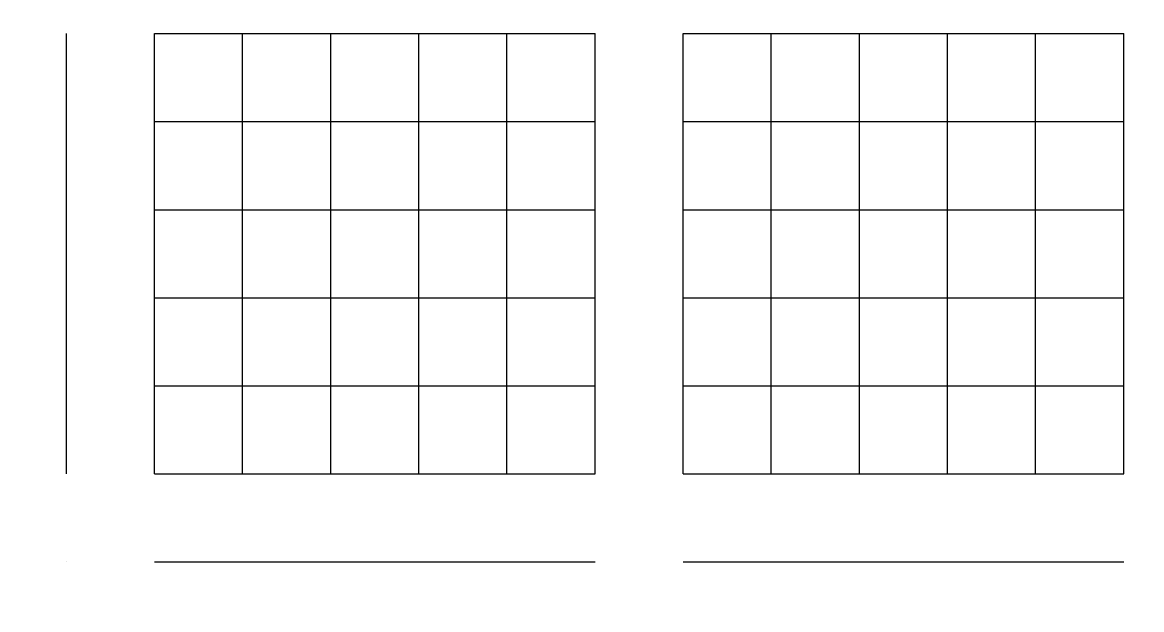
# Model space of a CAD drawing. Header units: millimetres. Extents: x 6 to 745025, y -1528 to 119936.
# Drawn here: x 180.164 to 180.701, y 110.016 to 110.298 of the extents above; entities that cross this region are included whole.
import ezdxf

# ---------------------------------------------------------------- set-up
doc = ezdxf.new("R2010")
doc.units = ezdxf.units.MM
doc.header["$MEASUREMENT"] = 0
doc.layers.get('0').update_dxf_attribs({"linetype": 'CONTINUOUS'})

msp = doc.modelspace()

# ---------------------------------------------------------------- linework, layer by layer
at = {"color": 0, "linetype": 'Continuous', "lineweight": 25, "true_color": 0x000001}
for p, q in [((180.18477, 110.29244), (180.18477, 110.29244)), ((180.18477, 110.29244), (180.18477, 110.29244)), ((180.18477, 110.29244), (180.18477, 110.29244)), ((180.18477, 110.29244), (180.18477, 110.29244)), ((180.18477, 110.29244), (180.18477, 110.29244)), ((180.18477, 110.29244), (180.18477, 110.29244)), ((180.18477, 110.29244), (180.18477, 110.29244)), ((180.18477, 110.25011), (180.18477, 110.25011)), ((180.18477, 110.25011), (180.18477, 110.25011)), ((180.18477, 110.25011), (180.18477, 110.25011)), ((180.18477, 110.25011), (180.18477, 110.25011)), ((180.18477, 110.25011), (180.18477, 110.25011)), ((180.18477, 110.25011), (180.18477, 110.25011)), ((180.18477, 110.25011), (180.18477, 110.25011)), ((180.18477, 110.20778), (180.18477, 110.20778)), ((180.18477, 110.20778), (180.18477, 110.20778)), ((180.18477, 110.20778), (180.18477, 110.20778)), ((180.18477, 110.20778), (180.18477, 110.20778)), ((180.18477, 110.20778), (180.18477, 110.20778)), ((180.18477, 110.20778), (180.18477, 110.20778)), ((180.18477, 110.20778), (180.18477, 110.20778)), ((180.18477, 110.16544), (180.18477, 110.16544)), ((180.18477, 110.16544), (180.18477, 110.16544)), ((180.18477, 110.16544), (180.18477, 110.16544)), ((180.18477, 110.16544), (180.18477, 110.16544)), ((180.18477, 110.16544), (180.18477, 110.16544)), ((180.18477, 110.16544), (180.18477, 110.16544)), ((180.18477, 110.16544), (180.18477, 110.16544)), ((180.18477, 110.12311), (180.18477, 110.12311)), ((180.18477, 110.12311), (180.18477, 110.12311)), ((180.18477, 110.12311), (180.18477, 110.12311)), ((180.18477, 110.12311), (180.18477, 110.12311)), ((180.18477, 110.12311), (180.18477, 110.12311)), ((180.18477, 110.12311), (180.18477, 110.12311)), ((180.18477, 110.12311), (180.18477, 110.12311)), ((180.18477, 110.08078), (180.18477, 110.08078)), ((180.18477, 110.08078), (180.18477, 110.08078)), ((180.18477, 110.08078), (180.18477, 110.08078)), ((180.18477, 110.08078), (180.18477, 110.08078)), ((180.18477, 110.08078), (180.18477, 110.08078)), ((180.18477, 110.08078), (180.18477, 110.08078)), ((180.18477, 110.08078), (180.18477, 110.08078)), ((180.18477, 110.08078), (180.18477, 110.08078)), ((180.18477, 110.03844), (180.18477, 110.03844)), ((180.18477, 110.03844), (180.18477, 110.03844)), ((180.18477, 110.03844), (180.18477, 110.03844)), ((180.18477, 110.03844), (180.18477, 110.03844)), ((180.18477, 110.03844), (180.18477, 110.03844)), ((180.18477, 110.03844), (180.18477, 110.03844)), ((180.18477, 110.03844), (180.18477, 110.03844)), ((180.18477, 110.03844), (180.18477, 110.03844)), ((180.18477, 110.03844), (180.18477, 110.03844)), ((180.18477, 110.03844), (180.18477, 110.03844)), ((180.18477, 110.03844), (180.18477, 110.03844)), ((180.18477, 110.03844), (180.18477, 110.03844)), ((180.18477, 110.03844), (180.18477, 110.03844)), ((180.18477, 110.03844), (180.18477, 110.03844)), ((180.22711, 110.03844), (180.22711, 110.03844)), ((180.22711, 110.03844), (180.22711, 110.03844)), ((180.22711, 110.03844), (180.22711, 110.03844)), ((180.22711, 110.03844), (180.22711, 110.03844)), ((180.22711, 110.03844), (180.22711, 110.03844)), ((180.22711, 110.03844), (180.22711, 110.03844)), ((180.22711, 110.03844), (180.22711, 110.03844)), ((180.22711, 110.03844), (180.22711, 110.03844)), ((180.26944, 110.03844), (180.26944, 110.03844)), ((180.26944, 110.03844), (180.26944, 110.03844)), ((180.26944, 110.03844), (180.26944, 110.03844)), ((180.26944, 110.03844), (180.26944, 110.03844)), ((180.26944, 110.03844), (180.26944, 110.03844)), ((180.26944, 110.03844), (180.26944, 110.03844)), ((180.26944, 110.03844), (180.26944, 110.03844)), ((180.31177, 110.03844), (180.31177, 110.03844)), ((180.31177, 110.03844), (180.31177, 110.03844)), ((180.31177, 110.03844), (180.31177, 110.03844)), ((180.31177, 110.03844), (180.31177, 110.03844)), ((180.31177, 110.03844), (180.31177, 110.03844)), ((180.31177, 110.03844), (180.31177, 110.03844)), ((180.31177, 110.03844), (180.31177, 110.03844)), ((180.35411, 110.03844), (180.35411, 110.03844)), ((180.35411, 110.03844), (180.35411, 110.03844)), ((180.35411, 110.03844), (180.35411, 110.03844)), ((180.35411, 110.03844), (180.35411, 110.03844)), ((180.35411, 110.03844), (180.35411, 110.03844)), ((180.35411, 110.03844), (180.35411, 110.03844)), ((180.35411, 110.03844), (180.35411, 110.03844)), ((180.39644, 110.03844), (180.39644, 110.03844)), ((180.39644, 110.03844), (180.39644, 110.03844)), ((180.39644, 110.03844), (180.39644, 110.03844)), ((180.39644, 110.03844), (180.39644, 110.03844)), ((180.39644, 110.03844), (180.39644, 110.03844)), ((180.39644, 110.03844), (180.39644, 110.03844)), ((180.39644, 110.03844), (180.39644, 110.03844)), ((180.43877, 110.03844), (180.43877, 110.03844)), ((180.43877, 110.03844), (180.43877, 110.03844)), ((180.43877, 110.03844), (180.43877, 110.03844)), ((180.43877, 110.03844), (180.43877, 110.03844)), ((180.43877, 110.03844), (180.43877, 110.03844)), ((180.43877, 110.03844), (180.43877, 110.03844)), ((180.43877, 110.03844), (180.43877, 110.03844)), ((180.48111, 110.03844), (180.48111, 110.03844)), ((180.48111, 110.03844), (180.48111, 110.03844)), ((180.48111, 110.03844), (180.48111, 110.03844)), ((180.48111, 110.03844), (180.48111, 110.03844)), ((180.48111, 110.03844), (180.48111, 110.03844)), ((180.48111, 110.03844), (180.48111, 110.03844)), ((180.48111, 110.03844), (180.48111, 110.03844)), ((180.48111, 110.03844), (180.48111, 110.03844)), ((180.52344, 110.03844), (180.52344, 110.03844)), ((180.52344, 110.03844), (180.52344, 110.03844)), ((180.52344, 110.03844), (180.52344, 110.03844)), ((180.52344, 110.03844), (180.52344, 110.03844)), ((180.52344, 110.03844), (180.52344, 110.03844)), ((180.52344, 110.03844), (180.52344, 110.03844)), ((180.52344, 110.03844), (180.52344, 110.03844)), ((180.56577, 110.03844), (180.56577, 110.03844)), ((180.56577, 110.03844), (180.56577, 110.03844)), ((180.56577, 110.03844), (180.56577, 110.03844)), ((180.56577, 110.03844), (180.56577, 110.03844)), ((180.56577, 110.03844), (180.56577, 110.03844)), ((180.56577, 110.03844), (180.56577, 110.03844)), ((180.56577, 110.03844), (180.56577, 110.03844)), ((180.60811, 110.03844), (180.60811, 110.03844)), ((180.60811, 110.03844), (180.60811, 110.03844)), ((180.60811, 110.03844), (180.60811, 110.03844)), ((180.60811, 110.03844), (180.60811, 110.03844)), ((180.60811, 110.03844), (180.60811, 110.03844)), ((180.60811, 110.03844), (180.60811, 110.03844)), ((180.60811, 110.03844), (180.60811, 110.03844)), ((180.65044, 110.03844), (180.65044, 110.03844)), ((180.65044, 110.03844), (180.65044, 110.03844)), ((180.65044, 110.03844), (180.65044, 110.03844)), ((180.65044, 110.03844), (180.65044, 110.03844)), ((180.65044, 110.03844), (180.65044, 110.03844)), ((180.65044, 110.03844), (180.65044, 110.03844)), ((180.65044, 110.03844), (180.65044, 110.03844)), ((180.69277, 110.03844), (180.69277, 110.03844)), ((180.69277, 110.03844), (180.69277, 110.03844)), ((180.69277, 110.03844), (180.69277, 110.03844)), ((180.69277, 110.03844), (180.69277, 110.03844)), ((180.69277, 110.03844), (180.69277, 110.03844)), ((180.69277, 110.03844), (180.69277, 110.03844)), ((180.69277, 110.03844), (180.69277, 110.03844))]:
    msp.add_line(p, q, dxfattribs=at)
for points in [[(180.18477, 110.08078), (180.18477, 110.12311), (180.18477, 110.16544), (180.18477, 110.20778), (180.18477, 110.25011), (180.18477, 110.29244)], [(180.18477, 110.08078), (180.18477, 110.12311), (180.18477, 110.16544), (180.18477, 110.20778), (180.18477, 110.25011), (180.18477, 110.29244)], [(180.18477, 110.08078), (180.18477, 110.12311), (180.18477, 110.16544), (180.18477, 110.20778), (180.18477, 110.25011), (180.18477, 110.29244)], [(180.18477, 110.08078), (180.18477, 110.12311), (180.18477, 110.16544), (180.18477, 110.20778), (180.18477, 110.25011), (180.18477, 110.29244)], [(180.18477, 110.08078), (180.18477, 110.12311), (180.18477, 110.16544), (180.18477, 110.20778), (180.18477, 110.25011), (180.18477, 110.29244)], [(180.18477, 110.08078), (180.18477, 110.12311), (180.18477, 110.16544), (180.18477, 110.20778), (180.18477, 110.25011), (180.18477, 110.29244)], [(180.18477, 110.08078), (180.18477, 110.12311), (180.18477, 110.16544), (180.18477, 110.20778), (180.18477, 110.25011), (180.18477, 110.29244)], [(180.22711, 110.29244), (180.26944, 110.29244), (180.31177, 110.29244), (180.35411, 110.29244), (180.39644, 110.29244), (180.43877, 110.29244)], [(180.22711, 110.29244), (180.26944, 110.29244), (180.31177, 110.29244), (180.35411, 110.29244), (180.39644, 110.29244), (180.43877, 110.29244)], [(180.22711, 110.29244), (180.26944, 110.29244), (180.31177, 110.29244), (180.35411, 110.29244), (180.39644, 110.29244), (180.43877, 110.29244)], [(180.22711, 110.29244), (180.26944, 110.29244), (180.31177, 110.29244), (180.35411, 110.29244), (180.39644, 110.29244), (180.43877, 110.29244)], [(180.22711, 110.29244), (180.26944, 110.29244), (180.31177, 110.29244), (180.35411, 110.29244), (180.39644, 110.29244), (180.43877, 110.29244)], [(180.22711, 110.29244), (180.26944, 110.29244), (180.31177, 110.29244), (180.35411, 110.29244), (180.39644, 110.29244), (180.43877, 110.29244)], [(180.22711, 110.29244), (180.26944, 110.29244), (180.31177, 110.29244), (180.35411, 110.29244), (180.39644, 110.29244), (180.43877, 110.29244)], [(180.22711, 110.08078), (180.22711, 110.12311), (180.22711, 110.16544), (180.22711, 110.20778), (180.22711, 110.25011), (180.22711, 110.29244)], [(180.22711, 110.08078), (180.22711, 110.12311), (180.22711, 110.16544), (180.22711, 110.20778), (180.22711, 110.25011), (180.22711, 110.29244)], [(180.22711, 110.08078), (180.22711, 110.12311), (180.22711, 110.16544), (180.22711, 110.20778), (180.22711, 110.25011), (180.22711, 110.29244)], [(180.22711, 110.08078), (180.22711, 110.12311), (180.22711, 110.16544), (180.22711, 110.20778), (180.22711, 110.25011), (180.22711, 110.29244)], [(180.22711, 110.08078), (180.22711, 110.12311), (180.22711, 110.16544), (180.22711, 110.20778), (180.22711, 110.25011), (180.22711, 110.29244)], [(180.22711, 110.08078), (180.22711, 110.12311), (180.22711, 110.16544), (180.22711, 110.20778), (180.22711, 110.25011), (180.22711, 110.29244)], [(180.22711, 110.08078), (180.22711, 110.12311), (180.22711, 110.16544), (180.22711, 110.20778), (180.22711, 110.25011), (180.22711, 110.29244)], [(180.22711, 110.08078), (180.22711, 110.12311), (180.22711, 110.16544), (180.22711, 110.20778), (180.22711, 110.25011), (180.22711, 110.29244)], [(180.26944, 110.08078), (180.26944, 110.12311), (180.26944, 110.16544), (180.26944, 110.20778), (180.26944, 110.25011), (180.26944, 110.29244)], [(180.26944, 110.08078), (180.26944, 110.12311), (180.26944, 110.16544), (180.26944, 110.20778), (180.26944, 110.25011), (180.26944, 110.29244)], [(180.26944, 110.08078), (180.26944, 110.12311), (180.26944, 110.16544), (180.26944, 110.20778), (180.26944, 110.25011), (180.26944, 110.29244)], [(180.26944, 110.08078), (180.26944, 110.12311), (180.26944, 110.16544), (180.26944, 110.20778), (180.26944, 110.25011), (180.26944, 110.29244)], [(180.26944, 110.08078), (180.26944, 110.12311), (180.26944, 110.16544), (180.26944, 110.20778), (180.26944, 110.25011), (180.26944, 110.29244)], [(180.26944, 110.08078), (180.26944, 110.12311), (180.26944, 110.16544), (180.26944, 110.20778), (180.26944, 110.25011), (180.26944, 110.29244)], [(180.26944, 110.08078), (180.26944, 110.12311), (180.26944, 110.16544), (180.26944, 110.20778), (180.26944, 110.25011), (180.26944, 110.29244)], [(180.31177, 110.08078), (180.31177, 110.12311), (180.31177, 110.16544), (180.31177, 110.20778), (180.31177, 110.25011), (180.31177, 110.29244)], [(180.31177, 110.08078), (180.31177, 110.12311), (180.31177, 110.16544), (180.31177, 110.20778), (180.31177, 110.25011), (180.31177, 110.29244)], [(180.31177, 110.08078), (180.31177, 110.12311), (180.31177, 110.16544), (180.31177, 110.20778), (180.31177, 110.25011), (180.31177, 110.29244)], [(180.31177, 110.08078), (180.31177, 110.12311), (180.31177, 110.16544), (180.31177, 110.20778), (180.31177, 110.25011), (180.31177, 110.29244)], [(180.31177, 110.08078), (180.31177, 110.12311), (180.31177, 110.16544), (180.31177, 110.20778), (180.31177, 110.25011), (180.31177, 110.29244)], [(180.31177, 110.08078), (180.31177, 110.12311), (180.31177, 110.16544), (180.31177, 110.20778), (180.31177, 110.25011), (180.31177, 110.29244)], [(180.31177, 110.08078), (180.31177, 110.12311), (180.31177, 110.16544), (180.31177, 110.20778), (180.31177, 110.25011), (180.31177, 110.29244)], [(180.35411, 110.08078), (180.35411, 110.12311), (180.35411, 110.16544), (180.35411, 110.20778), (180.35411, 110.25011), (180.35411, 110.29244)], [(180.35411, 110.08078), (180.35411, 110.12311), (180.35411, 110.16544), (180.35411, 110.20778), (180.35411, 110.25011), (180.35411, 110.29244)], [(180.35411, 110.08078), (180.35411, 110.12311), (180.35411, 110.16544), (180.35411, 110.20778), (180.35411, 110.25011), (180.35411, 110.29244)], [(180.35411, 110.08078), (180.35411, 110.12311), (180.35411, 110.16544), (180.35411, 110.20778), (180.35411, 110.25011), (180.35411, 110.29244)], [(180.35411, 110.08078), (180.35411, 110.12311), (180.35411, 110.16544), (180.35411, 110.20778), (180.35411, 110.25011), (180.35411, 110.29244)], [(180.35411, 110.08078), (180.35411, 110.12311), (180.35411, 110.16544), (180.35411, 110.20778), (180.35411, 110.25011), (180.35411, 110.29244)], [(180.35411, 110.08078), (180.35411, 110.12311), (180.35411, 110.16544), (180.35411, 110.20778), (180.35411, 110.25011), (180.35411, 110.29244)], [(180.39644, 110.08078), (180.39644, 110.12311), (180.39644, 110.16544), (180.39644, 110.20778), (180.39644, 110.25011), (180.39644, 110.29244)], [(180.39644, 110.08078), (180.39644, 110.12311), (180.39644, 110.16544), (180.39644, 110.20778), (180.39644, 110.25011), (180.39644, 110.29244)], [(180.39644, 110.08078), (180.39644, 110.12311), (180.39644, 110.16544), (180.39644, 110.20778), (180.39644, 110.25011), (180.39644, 110.29244)], [(180.39644, 110.08078), (180.39644, 110.12311), (180.39644, 110.16544), (180.39644, 110.20778), (180.39644, 110.25011), (180.39644, 110.29244)], [(180.39644, 110.08078), (180.39644, 110.12311), (180.39644, 110.16544), (180.39644, 110.20778), (180.39644, 110.25011), (180.39644, 110.29244)], [(180.39644, 110.08078), (180.39644, 110.12311), (180.39644, 110.16544), (180.39644, 110.20778), (180.39644, 110.25011), (180.39644, 110.29244)], [(180.39644, 110.08078), (180.39644, 110.12311), (180.39644, 110.16544), (180.39644, 110.20778), (180.39644, 110.25011), (180.39644, 110.29244)], [(180.43877, 110.08078), (180.43877, 110.12311), (180.43877, 110.16544), (180.43877, 110.20778), (180.43877, 110.25011), (180.43877, 110.29244)], [(180.43877, 110.08078), (180.43877, 110.12311), (180.43877, 110.16544), (180.43877, 110.20778), (180.43877, 110.25011), (180.43877, 110.29244)], [(180.43877, 110.08078), (180.43877, 110.12311), (180.43877, 110.16544), (180.43877, 110.20778), (180.43877, 110.25011), (180.43877, 110.29244)], [(180.43877, 110.08078), (180.43877, 110.12311), (180.43877, 110.16544), (180.43877, 110.20778), (180.43877, 110.25011), (180.43877, 110.29244)], [(180.43877, 110.08078), (180.43877, 110.12311), (180.43877, 110.16544), (180.43877, 110.20778), (180.43877, 110.25011), (180.43877, 110.29244)], [(180.43877, 110.08078), (180.43877, 110.12311), (180.43877, 110.16544), (180.43877, 110.20778), (180.43877, 110.25011), (180.43877, 110.29244)], [(180.43877, 110.08078), (180.43877, 110.12311), (180.43877, 110.16544), (180.43877, 110.20778), (180.43877, 110.25011), (180.43877, 110.29244)], [(180.48111, 110.29244), (180.52344, 110.29244), (180.56577, 110.29244), (180.60811, 110.29244), (180.65044, 110.29244), (180.69277, 110.29244)], [(180.48111, 110.29244), (180.52344, 110.29244), (180.56577, 110.29244), (180.60811, 110.29244), (180.65044, 110.29244), (180.69277, 110.29244)], [(180.48111, 110.29244), (180.52344, 110.29244), (180.56577, 110.29244), (180.60811, 110.29244), (180.65044, 110.29244), (180.69277, 110.29244)], [(180.48111, 110.29244), (180.52344, 110.29244), (180.56577, 110.29244), (180.60811, 110.29244), (180.65044, 110.29244), (180.69277, 110.29244)], [(180.48111, 110.29244), (180.52344, 110.29244), (180.56577, 110.29244), (180.60811, 110.29244), (180.65044, 110.29244), (180.69277, 110.29244)], [(180.48111, 110.29244), (180.52344, 110.29244), (180.56577, 110.29244), (180.60811, 110.29244), (180.65044, 110.29244), (180.69277, 110.29244)], [(180.48111, 110.29244), (180.52344, 110.29244), (180.56577, 110.29244), (180.60811, 110.29244), (180.65044, 110.29244), (180.69277, 110.29244)], [(180.48111, 110.08078), (180.48111, 110.12311), (180.48111, 110.16544), (180.48111, 110.20778), (180.48111, 110.25011), (180.48111, 110.29244)], [(180.48111, 110.08078), (180.48111, 110.12311), (180.48111, 110.16544), (180.48111, 110.20778), (180.48111, 110.25011), (180.48111, 110.29244)], [(180.48111, 110.08078), (180.48111, 110.12311), (180.48111, 110.16544), (180.48111, 110.20778), (180.48111, 110.25011), (180.48111, 110.29244)], [(180.48111, 110.08078), (180.48111, 110.12311), (180.48111, 110.16544), (180.48111, 110.20778), (180.48111, 110.25011), (180.48111, 110.29244)], [(180.48111, 110.08078), (180.48111, 110.12311), (180.48111, 110.16544), (180.48111, 110.20778), (180.48111, 110.25011), (180.48111, 110.29244)], [(180.48111, 110.08078), (180.48111, 110.12311), (180.48111, 110.16544), (180.48111, 110.20778), (180.48111, 110.25011), (180.48111, 110.29244)], [(180.48111, 110.08078), (180.48111, 110.12311), (180.48111, 110.16544), (180.48111, 110.20778), (180.48111, 110.25011), (180.48111, 110.29244)], [(180.48111, 110.08078), (180.48111, 110.12311), (180.48111, 110.16544), (180.48111, 110.20778), (180.48111, 110.25011), (180.48111, 110.29244)], [(180.52344, 110.08078), (180.52344, 110.12311), (180.52344, 110.16544), (180.52344, 110.20778), (180.52344, 110.25011), (180.52344, 110.29244)], [(180.52344, 110.08078), (180.52344, 110.12311), (180.52344, 110.16544), (180.52344, 110.20778), (180.52344, 110.25011), (180.52344, 110.29244)], [(180.52344, 110.08078), (180.52344, 110.12311), (180.52344, 110.16544), (180.52344, 110.20778), (180.52344, 110.25011), (180.52344, 110.29244)], [(180.52344, 110.08078), (180.52344, 110.12311), (180.52344, 110.16544), (180.52344, 110.20778), (180.52344, 110.25011), (180.52344, 110.29244)], [(180.52344, 110.08078), (180.52344, 110.12311), (180.52344, 110.16544), (180.52344, 110.20778), (180.52344, 110.25011), (180.52344, 110.29244)], [(180.52344, 110.08078), (180.52344, 110.12311), (180.52344, 110.16544), (180.52344, 110.20778), (180.52344, 110.25011), (180.52344, 110.29244)], [(180.52344, 110.08078), (180.52344, 110.12311), (180.52344, 110.16544), (180.52344, 110.20778), (180.52344, 110.25011), (180.52344, 110.29244)], [(180.56577, 110.08078), (180.56577, 110.12311), (180.56577, 110.16544), (180.56577, 110.20778), (180.56577, 110.25011), (180.56577, 110.29244)], [(180.56577, 110.08078), (180.56577, 110.12311), (180.56577, 110.16544), (180.56577, 110.20778), (180.56577, 110.25011), (180.56577, 110.29244)], [(180.56577, 110.08078), (180.56577, 110.12311), (180.56577, 110.16544), (180.56577, 110.20778), (180.56577, 110.25011), (180.56577, 110.29244)], [(180.56577, 110.08078), (180.56577, 110.12311), (180.56577, 110.16544), (180.56577, 110.20778), (180.56577, 110.25011), (180.56577, 110.29244)], [(180.56577, 110.08078), (180.56577, 110.12311), (180.56577, 110.16544), (180.56577, 110.20778), (180.56577, 110.25011), (180.56577, 110.29244)], [(180.56577, 110.08078), (180.56577, 110.12311), (180.56577, 110.16544), (180.56577, 110.20778), (180.56577, 110.25011), (180.56577, 110.29244)], [(180.56577, 110.08078), (180.56577, 110.12311), (180.56577, 110.16544), (180.56577, 110.20778), (180.56577, 110.25011), (180.56577, 110.29244)], [(180.60811, 110.08078), (180.60811, 110.12311), (180.60811, 110.16544), (180.60811, 110.20778), (180.60811, 110.25011), (180.60811, 110.29244)], [(180.60811, 110.08078), (180.60811, 110.12311), (180.60811, 110.16544), (180.60811, 110.20778), (180.60811, 110.25011), (180.60811, 110.29244)], [(180.60811, 110.08078), (180.60811, 110.12311), (180.60811, 110.16544), (180.60811, 110.20778), (180.60811, 110.25011), (180.60811, 110.29244)], [(180.60811, 110.08078), (180.60811, 110.12311), (180.60811, 110.16544), (180.60811, 110.20778), (180.60811, 110.25011), (180.60811, 110.29244)], [(180.60811, 110.08078), (180.60811, 110.12311), (180.60811, 110.16544), (180.60811, 110.20778), (180.60811, 110.25011), (180.60811, 110.29244)], [(180.60811, 110.08078), (180.60811, 110.12311), (180.60811, 110.16544), (180.60811, 110.20778), (180.60811, 110.25011), (180.60811, 110.29244)], [(180.60811, 110.08078), (180.60811, 110.12311), (180.60811, 110.16544), (180.60811, 110.20778), (180.60811, 110.25011), (180.60811, 110.29244)], [(180.65044, 110.08078), (180.65044, 110.12311), (180.65044, 110.16544), (180.65044, 110.20778), (180.65044, 110.25011), (180.65044, 110.29244)], [(180.65044, 110.08078), (180.65044, 110.12311), (180.65044, 110.16544), (180.65044, 110.20778), (180.65044, 110.25011), (180.65044, 110.29244)], [(180.65044, 110.08078), (180.65044, 110.12311), (180.65044, 110.16544), (180.65044, 110.20778), (180.65044, 110.25011), (180.65044, 110.29244)], [(180.65044, 110.08078), (180.65044, 110.12311), (180.65044, 110.16544), (180.65044, 110.20778), (180.65044, 110.25011), (180.65044, 110.29244)], [(180.65044, 110.08078), (180.65044, 110.12311), (180.65044, 110.16544), (180.65044, 110.20778), (180.65044, 110.25011), (180.65044, 110.29244)], [(180.65044, 110.08078), (180.65044, 110.12311), (180.65044, 110.16544), (180.65044, 110.20778), (180.65044, 110.25011), (180.65044, 110.29244)], [(180.65044, 110.08078), (180.65044, 110.12311), (180.65044, 110.16544), (180.65044, 110.20778), (180.65044, 110.25011), (180.65044, 110.29244)], [(180.69277, 110.08078), (180.69277, 110.12311), (180.69277, 110.16544), (180.69277, 110.20778), (180.69277, 110.25011), (180.69277, 110.29244)], [(180.69277, 110.08078), (180.69277, 110.12311), (180.69277, 110.16544), (180.69277, 110.20778), (180.69277, 110.25011), (180.69277, 110.29244)], [(180.69277, 110.08078), (180.69277, 110.12311), (180.69277, 110.16544), (180.69277, 110.20778), (180.69277, 110.25011), (180.69277, 110.29244)], [(180.69277, 110.08078), (180.69277, 110.12311), (180.69277, 110.16544), (180.69277, 110.20778), (180.69277, 110.25011), (180.69277, 110.29244)], [(180.69277, 110.08078), (180.69277, 110.12311), (180.69277, 110.16544), (180.69277, 110.20778), (180.69277, 110.25011), (180.69277, 110.29244)], [(180.69277, 110.08078), (180.69277, 110.12311), (180.69277, 110.16544), (180.69277, 110.20778), (180.69277, 110.25011), (180.69277, 110.29244)], [(180.69277, 110.08078), (180.69277, 110.12311), (180.69277, 110.16544), (180.69277, 110.20778), (180.69277, 110.25011), (180.69277, 110.29244)], [(180.22711, 110.25011), (180.26944, 110.25011), (180.31177, 110.25011), (180.35411, 110.25011), (180.39644, 110.25011), (180.43877, 110.25011)], [(180.22711, 110.25011), (180.26944, 110.25011), (180.31177, 110.25011), (180.35411, 110.25011), (180.39644, 110.25011), (180.43877, 110.25011)], [(180.22711, 110.25011), (180.26944, 110.25011), (180.31177, 110.25011), (180.35411, 110.25011), (180.39644, 110.25011), (180.43877, 110.25011)], [(180.22711, 110.25011), (180.26944, 110.25011), (180.31177, 110.25011), (180.35411, 110.25011), (180.39644, 110.25011), (180.43877, 110.25011)], [(180.22711, 110.25011), (180.26944, 110.25011), (180.31177, 110.25011), (180.35411, 110.25011), (180.39644, 110.25011), (180.43877, 110.25011)], [(180.22711, 110.25011), (180.26944, 110.25011), (180.31177, 110.25011), (180.35411, 110.25011), (180.39644, 110.25011), (180.43877, 110.25011)], [(180.22711, 110.25011), (180.26944, 110.25011), (180.31177, 110.25011), (180.35411, 110.25011), (180.39644, 110.25011), (180.43877, 110.25011)], [(180.48111, 110.25011), (180.52344, 110.25011), (180.56577, 110.25011), (180.60811, 110.25011), (180.65044, 110.25011), (180.69277, 110.25011)], [(180.48111, 110.25011), (180.52344, 110.25011), (180.56577, 110.25011), (180.60811, 110.25011), (180.65044, 110.25011), (180.69277, 110.25011)], [(180.48111, 110.25011), (180.52344, 110.25011), (180.56577, 110.25011), (180.60811, 110.25011), (180.65044, 110.25011), (180.69277, 110.25011)], [(180.48111, 110.25011), (180.52344, 110.25011), (180.56577, 110.25011), (180.60811, 110.25011), (180.65044, 110.25011), (180.69277, 110.25011)], [(180.48111, 110.25011), (180.52344, 110.25011), (180.56577, 110.25011), (180.60811, 110.25011), (180.65044, 110.25011), (180.69277, 110.25011)], [(180.48111, 110.25011), (180.52344, 110.25011), (180.56577, 110.25011), (180.60811, 110.25011), (180.65044, 110.25011), (180.69277, 110.25011)], [(180.48111, 110.25011), (180.52344, 110.25011), (180.56577, 110.25011), (180.60811, 110.25011), (180.65044, 110.25011), (180.69277, 110.25011)], [(180.22711, 110.20778), (180.26944, 110.20778), (180.31177, 110.20778), (180.35411, 110.20778), (180.39644, 110.20778), (180.43877, 110.20778)], [(180.22711, 110.20778), (180.26944, 110.20778), (180.31177, 110.20778), (180.35411, 110.20778), (180.39644, 110.20778), (180.43877, 110.20778)], [(180.22711, 110.20778), (180.26944, 110.20778), (180.31177, 110.20778), (180.35411, 110.20778), (180.39644, 110.20778), (180.43877, 110.20778)], [(180.22711, 110.20778), (180.26944, 110.20778), (180.31177, 110.20778), (180.35411, 110.20778), (180.39644, 110.20778), (180.43877, 110.20778)], [(180.22711, 110.20778), (180.26944, 110.20778), (180.31177, 110.20778), (180.35411, 110.20778), (180.39644, 110.20778), (180.43877, 110.20778)], [(180.22711, 110.20778), (180.26944, 110.20778), (180.31177, 110.20778), (180.35411, 110.20778), (180.39644, 110.20778), (180.43877, 110.20778)], [(180.22711, 110.20778), (180.26944, 110.20778), (180.31177, 110.20778), (180.35411, 110.20778), (180.39644, 110.20778), (180.43877, 110.20778)], [(180.48111, 110.20778), (180.52344, 110.20778), (180.56577, 110.20778), (180.60811, 110.20778), (180.65044, 110.20778), (180.69277, 110.20778)], [(180.48111, 110.20778), (180.52344, 110.20778), (180.56577, 110.20778), (180.60811, 110.20778), (180.65044, 110.20778), (180.69277, 110.20778)], [(180.48111, 110.20778), (180.52344, 110.20778), (180.56577, 110.20778), (180.60811, 110.20778), (180.65044, 110.20778), (180.69277, 110.20778)], [(180.48111, 110.20778), (180.52344, 110.20778), (180.56577, 110.20778), (180.60811, 110.20778), (180.65044, 110.20778), (180.69277, 110.20778)], [(180.48111, 110.20778), (180.52344, 110.20778), (180.56577, 110.20778), (180.60811, 110.20778), (180.65044, 110.20778), (180.69277, 110.20778)], [(180.48111, 110.20778), (180.52344, 110.20778), (180.56577, 110.20778), (180.60811, 110.20778), (180.65044, 110.20778), (180.69277, 110.20778)], [(180.48111, 110.20778), (180.52344, 110.20778), (180.56577, 110.20778), (180.60811, 110.20778), (180.65044, 110.20778), (180.69277, 110.20778)], [(180.22711, 110.16544), (180.26944, 110.16544), (180.31177, 110.16544), (180.35411, 110.16544), (180.39644, 110.16544), (180.43877, 110.16544)], [(180.22711, 110.16544), (180.26944, 110.16544), (180.31177, 110.16544), (180.35411, 110.16544), (180.39644, 110.16544), (180.43877, 110.16544)], [(180.22711, 110.16544), (180.26944, 110.16544), (180.31177, 110.16544), (180.35411, 110.16544), (180.39644, 110.16544), (180.43877, 110.16544)], [(180.22711, 110.16544), (180.26944, 110.16544), (180.31177, 110.16544), (180.35411, 110.16544), (180.39644, 110.16544), (180.43877, 110.16544)], [(180.22711, 110.16544), (180.26944, 110.16544), (180.31177, 110.16544), (180.35411, 110.16544), (180.39644, 110.16544), (180.43877, 110.16544)], [(180.22711, 110.16544), (180.26944, 110.16544), (180.31177, 110.16544), (180.35411, 110.16544), (180.39644, 110.16544), (180.43877, 110.16544)], [(180.22711, 110.16544), (180.26944, 110.16544), (180.31177, 110.16544), (180.35411, 110.16544), (180.39644, 110.16544), (180.43877, 110.16544)], [(180.48111, 110.16544), (180.52344, 110.16544), (180.56577, 110.16544), (180.60811, 110.16544), (180.65044, 110.16544), (180.69277, 110.16544)], [(180.48111, 110.16544), (180.52344, 110.16544), (180.56577, 110.16544), (180.60811, 110.16544), (180.65044, 110.16544), (180.69277, 110.16544)], [(180.48111, 110.16544), (180.52344, 110.16544), (180.56577, 110.16544), (180.60811, 110.16544), (180.65044, 110.16544), (180.69277, 110.16544)], [(180.48111, 110.16544), (180.52344, 110.16544), (180.56577, 110.16544), (180.60811, 110.16544), (180.65044, 110.16544), (180.69277, 110.16544)], [(180.48111, 110.16544), (180.52344, 110.16544), (180.56577, 110.16544), (180.60811, 110.16544), (180.65044, 110.16544), (180.69277, 110.16544)], [(180.48111, 110.16544), (180.52344, 110.16544), (180.56577, 110.16544), (180.60811, 110.16544), (180.65044, 110.16544), (180.69277, 110.16544)], [(180.48111, 110.16544), (180.52344, 110.16544), (180.56577, 110.16544), (180.60811, 110.16544), (180.65044, 110.16544), (180.69277, 110.16544)], [(180.22711, 110.12311), (180.26944, 110.12311), (180.31177, 110.12311), (180.35411, 110.12311), (180.39644, 110.12311), (180.43877, 110.12311)], [(180.22711, 110.12311), (180.26944, 110.12311), (180.31177, 110.12311), (180.35411, 110.12311), (180.39644, 110.12311), (180.43877, 110.12311)], [(180.22711, 110.12311), (180.26944, 110.12311), (180.31177, 110.12311), (180.35411, 110.12311), (180.39644, 110.12311), (180.43877, 110.12311)], [(180.22711, 110.12311), (180.26944, 110.12311), (180.31177, 110.12311), (180.35411, 110.12311), (180.39644, 110.12311), (180.43877, 110.12311)], [(180.22711, 110.12311), (180.26944, 110.12311), (180.31177, 110.12311), (180.35411, 110.12311), (180.39644, 110.12311), (180.43877, 110.12311)], [(180.22711, 110.12311), (180.26944, 110.12311), (180.31177, 110.12311), (180.35411, 110.12311), (180.39644, 110.12311), (180.43877, 110.12311)], [(180.22711, 110.12311), (180.26944, 110.12311), (180.31177, 110.12311), (180.35411, 110.12311), (180.39644, 110.12311), (180.43877, 110.12311)], [(180.48111, 110.12311), (180.52344, 110.12311), (180.56577, 110.12311), (180.60811, 110.12311), (180.65044, 110.12311), (180.69277, 110.12311)], [(180.48111, 110.12311), (180.52344, 110.12311), (180.56577, 110.12311), (180.60811, 110.12311), (180.65044, 110.12311), (180.69277, 110.12311)], [(180.48111, 110.12311), (180.52344, 110.12311), (180.56577, 110.12311), (180.60811, 110.12311), (180.65044, 110.12311), (180.69277, 110.12311)], [(180.48111, 110.12311), (180.52344, 110.12311), (180.56577, 110.12311), (180.60811, 110.12311), (180.65044, 110.12311), (180.69277, 110.12311)], [(180.48111, 110.12311), (180.52344, 110.12311), (180.56577, 110.12311), (180.60811, 110.12311), (180.65044, 110.12311), (180.69277, 110.12311)], [(180.48111, 110.12311), (180.52344, 110.12311), (180.56577, 110.12311), (180.60811, 110.12311), (180.65044, 110.12311), (180.69277, 110.12311)], [(180.48111, 110.12311), (180.52344, 110.12311), (180.56577, 110.12311), (180.60811, 110.12311), (180.65044, 110.12311), (180.69277, 110.12311)], [(180.22711, 110.08078), (180.26944, 110.08078), (180.31177, 110.08078), (180.35411, 110.08078), (180.39644, 110.08078), (180.43877, 110.08078)], [(180.22711, 110.08078), (180.26944, 110.08078), (180.31177, 110.08078), (180.35411, 110.08078), (180.39644, 110.08078), (180.43877, 110.08078)], [(180.22711, 110.08078), (180.26944, 110.08078), (180.31177, 110.08078), (180.35411, 110.08078), (180.39644, 110.08078), (180.43877, 110.08078)], [(180.22711, 110.08078), (180.26944, 110.08078), (180.31177, 110.08078), (180.35411, 110.08078), (180.39644, 110.08078), (180.43877, 110.08078)], [(180.22711, 110.08078), (180.26944, 110.08078), (180.31177, 110.08078), (180.35411, 110.08078), (180.39644, 110.08078), (180.43877, 110.08078)], [(180.22711, 110.08078), (180.26944, 110.08078), (180.31177, 110.08078), (180.35411, 110.08078), (180.39644, 110.08078), (180.43877, 110.08078)], [(180.22711, 110.08078), (180.26944, 110.08078), (180.31177, 110.08078), (180.35411, 110.08078), (180.39644, 110.08078), (180.43877, 110.08078)], [(180.22711, 110.08078), (180.26944, 110.08078), (180.31177, 110.08078), (180.35411, 110.08078), (180.39644, 110.08078), (180.43877, 110.08078)], [(180.48111, 110.08078), (180.52344, 110.08078), (180.56577, 110.08078), (180.60811, 110.08078), (180.65044, 110.08078), (180.69277, 110.08078)], [(180.48111, 110.08078), (180.52344, 110.08078), (180.56577, 110.08078), (180.60811, 110.08078), (180.65044, 110.08078), (180.69277, 110.08078)], [(180.48111, 110.08078), (180.52344, 110.08078), (180.56577, 110.08078), (180.60811, 110.08078), (180.65044, 110.08078), (180.69277, 110.08078)], [(180.48111, 110.08078), (180.52344, 110.08078), (180.56577, 110.08078), (180.60811, 110.08078), (180.65044, 110.08078), (180.69277, 110.08078)], [(180.48111, 110.08078), (180.52344, 110.08078), (180.56577, 110.08078), (180.60811, 110.08078), (180.65044, 110.08078), (180.69277, 110.08078)], [(180.48111, 110.08078), (180.52344, 110.08078), (180.56577, 110.08078), (180.60811, 110.08078), (180.65044, 110.08078), (180.69277, 110.08078)], [(180.48111, 110.08078), (180.52344, 110.08078), (180.56577, 110.08078), (180.60811, 110.08078), (180.65044, 110.08078), (180.69277, 110.08078)], [(180.48111, 110.08078), (180.52344, 110.08078), (180.56577, 110.08078), (180.60811, 110.08078), (180.65044, 110.08078), (180.69277, 110.08078)], [(180.22711, 110.03844), (180.26944, 110.03844), (180.31177, 110.03844), (180.35411, 110.03844), (180.39644, 110.03844), (180.43877, 110.03844)], [(180.22711, 110.03844), (180.26944, 110.03844), (180.31177, 110.03844), (180.35411, 110.03844), (180.39644, 110.03844), (180.43877, 110.03844)], [(180.22711, 110.03844), (180.26944, 110.03844), (180.31177, 110.03844), (180.35411, 110.03844), (180.39644, 110.03844), (180.43877, 110.03844)], [(180.22711, 110.03844), (180.26944, 110.03844), (180.31177, 110.03844), (180.35411, 110.03844), (180.39644, 110.03844), (180.43877, 110.03844)], [(180.22711, 110.03844), (180.26944, 110.03844), (180.31177, 110.03844), (180.35411, 110.03844), (180.39644, 110.03844), (180.43877, 110.03844)], [(180.22711, 110.03844), (180.26944, 110.03844), (180.31177, 110.03844), (180.35411, 110.03844), (180.39644, 110.03844), (180.43877, 110.03844)], [(180.22711, 110.03844), (180.26944, 110.03844), (180.31177, 110.03844), (180.35411, 110.03844), (180.39644, 110.03844), (180.43877, 110.03844)], [(180.48111, 110.03844), (180.52344, 110.03844), (180.56577, 110.03844), (180.60811, 110.03844), (180.65044, 110.03844), (180.69277, 110.03844)], [(180.48111, 110.03844), (180.52344, 110.03844), (180.56577, 110.03844), (180.60811, 110.03844), (180.65044, 110.03844), (180.69277, 110.03844)], [(180.48111, 110.03844), (180.52344, 110.03844), (180.56577, 110.03844), (180.60811, 110.03844), (180.65044, 110.03844), (180.69277, 110.03844)], [(180.48111, 110.03844), (180.52344, 110.03844), (180.56577, 110.03844), (180.60811, 110.03844), (180.65044, 110.03844), (180.69277, 110.03844)], [(180.48111, 110.03844), (180.52344, 110.03844), (180.56577, 110.03844), (180.60811, 110.03844), (180.65044, 110.03844), (180.69277, 110.03844)], [(180.48111, 110.03844), (180.52344, 110.03844), (180.56577, 110.03844), (180.60811, 110.03844), (180.65044, 110.03844), (180.69277, 110.03844)], [(180.48111, 110.03844), (180.52344, 110.03844), (180.56577, 110.03844), (180.60811, 110.03844), (180.65044, 110.03844), (180.69277, 110.03844)]]:
    msp.add_lwpolyline(points, dxfattribs=at)
at = {"color": 0, "linetype": 'Continuous', "lineweight": 18, "true_color": 0x000003}
for points in [[(181.01027, 111.85878), (179.9231, 111.85878), (179.04177, 110.97745), (179.04177, 109.89028)], [(181.01027, 110.88511), (180.46084, 110.88511), (180.01544, 110.43971), (180.01544, 109.89028)]]:
    msp.add_open_spline(points, degree=3, dxfattribs=at)

doc.saveas('drawing.dxf')
